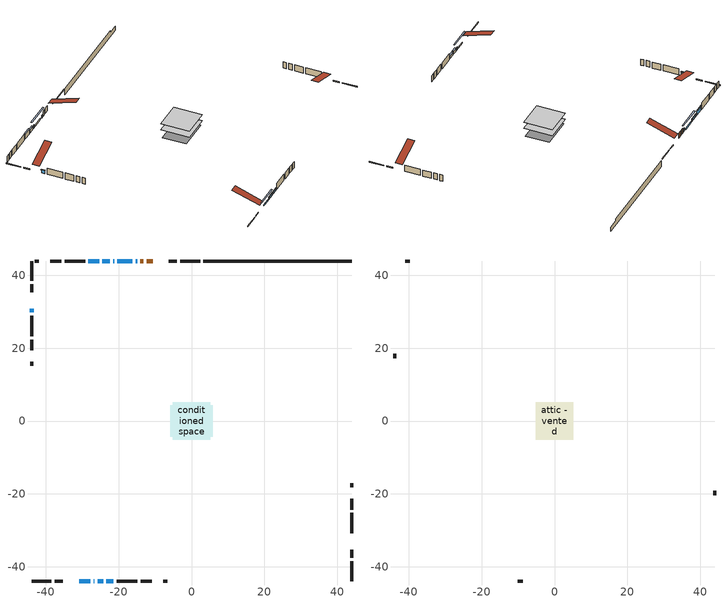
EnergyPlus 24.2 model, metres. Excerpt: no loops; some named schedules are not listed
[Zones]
conditioned space
 floor adiabatic (AdiabaticFloorConstruction): -5.15,-5.15 -5.15,5.15 5.15,5.15 5.15,-5.15 z1.22
 floor foundation (Slab1 construction): -5.84,-4.32 -5.84,4.32 5.84,4.32 5.84,-4.32 z-1.22
 wall outside (RimJoist1 construction): 2.35,43.92 -3.1,43.92 / -43.92,-43.92 -38.47,-43.92 / -43.92,43.92 -43.92,38.47 / 43.92,-43.92 43.92,-38.47 z1.22:1.52
 wall outside (RimJoist2 construction): -4.03,43.92 -6.2,43.92 / -37.54,-43.92 -35.37,-43.92 / -43.92,37.54 -43.92,35.37 / 43.92,-37.54 43.92,-35.37 z1.22:1.52
 wall outside (AdiabaticWallConstruction 1): -10.7,43.92 -12.34,43.92 / -13.27,43.92 -14.01,43.92 z1.22:3.25
 wall outside (AdiabaticWallConstruction): -14.93,43.92 -15.36,43.92 / -21.27,43.92 -21.5,43.92 / -26.89,-43.92 -26.64,-43.92 z1.22:2.44; -43.92,30.87 -43.92,29.85 z1.22:2.49; -16.28,43.92 -20.34,43.92 z1.22:1.83; -30.87,-43.92 -27.82,-43.92 z1.22:1.63; -22.43,43.92 -24.46,43.92 z1.22:2.29; -25.39,43.92 -28.29,43.92 z1.22:3; -25.71,-43.92 -24.28,-43.92 z1.22:2.24; -23.36,-43.92 -21.43,-43.92 z1.22:2.14
 wall outside (Wall1 construction): -29.21,43.92 -34.85,43.92 / -20.5,-43.92 -14.86,-43.92 / -43.92,28.92 -43.92,23.29 / 43.92,-30.87 43.92,-25.23 z1.22:3.66
 wall outside (Wall2 construction): -35.78,43.92 -38.75,43.92 / -13.94,-43.92 -10.96,-43.92 / -43.92,22.36 -43.92,19.38 / 43.92,-24.31 43.92,-21.33 z1.22:3.66
 wall outside (Wall4 construction): -41.91,43.92 -42.99,43.92 / -7.81,-43.92 -6.72,-43.92 / -43.92,16.23 -43.92,15.15 / 43.92,-18.18 43.92,-17.09 z1.22:3.66
 wall foundation (FoundationWall1 construction): 3.28,43.92,-1.22 3.28,43.92,1.22 39.85,43.92,1.22 39.85,43.92,0.31 43.92,43.92,0.31 43.92,43.92,-1.22
 window (WindowConstruction 5): -14.94,43.92 -15.35,43.92 z1.22:2.44
 window (WindowConstruction 4): -43.92,30.87 -43.92,29.85 z1.22:2.49
 window (WindowConstruction 8): -16.28,43.92 -20.34,43.92 z1.22:1.83
 window (WindowConstruction 9): -30.87,-43.92 -27.82,-43.92 z1.22:1.63
 window (WindowConstruction 6): -21.27,43.92 -21.5,43.92 z1.22:2.44
 window (WindowConstruction 7): -26.89,-43.92 -26.64,-43.92 z1.22:2.44
 window (WindowConstruction): -22.43,43.92 -24.46,43.92 z1.22:2.29
 window (WindowConstruction 1): -25.39,43.92 -28.28,43.92 z1.22:3
 window (WindowConstruction 2): -25.71,-43.92 -24.28,-43.92 z1.22:2.23
 window (WindowConstruction 3): -23.36,-43.92 -21.43,-43.92 z1.22:2.13
 door (Door): -10.7,43.92 -12.34,43.92 z1.22:3.25
 door (Door 1): -13.27,43.92 -14.01,43.92 z1.22:3.25
 ceiling adiabatic (AdiabaticFloorConstruction): 5.15,-5.15 5.15,5.15 -5.15,5.15 -5.15,-5.15 z1.22
attic - vented
 floor to conditioned space (Floor1 construction Reversed): -5.15,-5.15 -5.15,5.15 5.15,5.15 5.15,-5.15 z3.66
 wall outside (Wall3 construction): -39.68,43.92 -40.98,43.92 / -10.03,-43.92 -8.73,-43.92 / -43.92,18.46 -43.92,17.16 / 43.92,-20.4 43.92,-19.1 z1.22:3.66
 roof outside (Roof1 construction): -9.77,43.92,3.66 -9.77,33.88,7 -7.13,33.88,7 -7.13,43.92,3.66; -31.8,-43.92,3.66 -31.8,-33.88,7 -34.44,-33.88,7 -34.44,-43.92,3.66; -43.92,31.8,3.66 -33.88,31.8,7 -33.88,34.44,7 -43.92,34.44,3.66; 43.92,-31.8,3.66 33.88,-31.8,7 33.88,-34.44,7 43.92,-34.44,3.66
shading: -43.92,29.65 -43.92,31.07 -44.33,31.07 -44.33,29.65 z2.69; -22.98,43.92 -13.64,43.92 -13.64,44.33 -22.98,44.33 z4.47; -25.18,-43.92 -33.51,-43.92 -33.51,-44.33 -25.18,-44.33 z4.26; -24.66,43.92 -22.23,43.92 -22.23,44.33 -24.66,44.33 z2.49; -28.49,43.92 -25.19,43.92 -25.19,44.33 -28.49,44.33 z3.2; -24.08,-43.92 -25.91,-43.92 -25.91,-44.33 -24.08,-44.33 z2.44; -21.23,-43.92 -23.56,-43.92 -23.56,-44.33 -21.23,-44.33 z2.34
[Building]
Building 1: Terrain=Suburbs
[Site:Location]
Edmonton Intl AP_AB: Latitude {deg}=53.31; Longitude {deg}=-113.58; Time Zone {hr}=-7; Elevation {m}=723; Keep Site Location Information=Yes
[Site:GroundTemperature:Shallow]
-1.56185, -3.61833, -3.78302, -2.80711, 1.11059, 5.01004, 8.39065, 10.5322, 10.7141, 8.97234, 5.67794, 1.89811
[Site:WaterMainsTemperature]
Calculation Method=Schedule; Temperature Schedule=mains temperature schedule
[Material] Roughness=Rough; Thermal Absorptance=0.9
Name | Thickness {m} | Conductivity {W/m-K} | Density {kg/m3} | Specific Heat {J/kg-K} | Solar Absorptance | Visible Absorptance
asphalt or fiberglass shingles | 0.00635 | 0.162714 | 1121.4 | 1465.45 | 0.4 | 0.4
ceiling loosefill ins | 0.254 | 0.0480833 | 16.02 | 1046.75 | 0.7 | 0.7
ceiling stud and cavity | 0.1397 | 0.143208 | 65.682 | 1177.47 | 0.7 | 0.7
concrete 4.0 in. | 0.1016 | 1.803125 | 2242.8 | 837.4 | 0.7 | 0.7
concrete 8.0 in. | 0.2032 | 1.803125 | 2242.8 | 837.4 | 0.7 | 0.7
door material | 0.04445 | 0.053851 | 512.64 | 1214.23 | 0.7 | 0.7
door material 1 | 0.04445 | 0.188738 | 512.64 | 1214.23 | 0.7 | 0.7
floor covering | 0.0127 | 0.0433444 | 54.468 | 1339.84 | 0.6 | 0.6
floor rigid ins; wall rigid ins | 0.512978 | 0.029427 | 32.04 | 1214.23 | 0.7 | 0.7
floor stud and cavity | 0.1397 | 1.75129 | 37.0049 | 1207.88 | 0.7 | 0.7
furniture material conditioned space 1 | 0.1524 | 0.115458 | 640.8 | 1214.23 | 0.6 | 0.6
gypsum board | 0.0127 | 0.160291 | 801 | 837.4 | 0.6 | 0.6
osb sheathing 0.5 in. | 0.0127 | 0.115458 | 512.64 | 1214.23 | 0.7 | 0.7
osb sheathing 0.75 in. | 0.01905 | 0.115458 | 512.64 | 1214.23 | 0.7 | 0.7
osb sheathing 2.0 in. | 0.0508 | 0.115458 | 512.64 | 1214.23 | 0.7 | 0.7
rim joist rigid ins | 0.051816 | 0.029427 | 32.04 | 1214.23 | 0.7 | 0.7
rim joist stud and cavity | 0.0508 | 0.0450373 | 125.044 | 1163.47 | 0.6 | 0.6
rim joist stud and cavity 1 | 0.0508 | 0.0394892 | 125.044 | 1163.47 | 0.6 | 0.6
wall stud and cavity | 0.1397 | 0.10094 | 139.0536 | 1170.24 | 0.7 | 0.7
wall stud and cavity 1 | 0.1397 | 0.0932297 | 139.0536 | 1170.24 | 0.7 | 0.7
wall stud and cavity 2 | 0.0889 | 6.1454 | 50.32683 | 1063.81 | 0.6 | 0.6
wall stud and cavity 3 | 0.1397 | 0.127231 | 139.0536 | 1170.24 | 0.7 | 0.7
wall stud and cavity 4 | 0.0889 | 0.380278 | 52.3479 | 1209.89 | 0.7 | 0.7
wall stud and cavity 5 | 0.0889 | 0.391764 | 83.0341 | 1211.67 | 0.7 | 0.7
wood siding | 0.0254 | 0.102417 | 544.68 | 1172.36 | 0.4 | 0.4
wood siding 1 | 0.00254 | 0.102417 | 544.68 | 1172.36 | 0.4 | 0.4
wood siding 2; wood siding 3; wood siding 4 | 0.0254 | 0.102417 | 544.68 | 1172.36 | 0.7 | 0.7
[WindowMaterial:SimpleGlazingSystem]
Name | U-Factor {W/m2-K} | Solar Heat Gain Coefficient
WindowMaterial | 4.13018 | 0.54
WindowMaterial 1 | 1.89759 | 0.47
WindowMaterial 2 | 1.83343 | 0.5
WindowMaterial 3 | 4.09497 | 0.55
WindowMaterial 4 | 2.98833 | 0.56
WindowMaterial 5 | 3.30687 | 0.6
WindowMaterial 6 | 3.193875 | 0.34
WindowMaterial 7 | 5.1119 | 0.64
WindowMaterial 8 | 4.79621 | 0.51
WindowMaterial 9 | 5.57352 | 0.48
[Construction]
AdiabaticFloorConstruction: floor stud and cavity, floor rigid ins, osb sheathing 0.75 in., floor covering
AdiabaticWallConstruction: wood siding 3, wall rigid ins, wall stud and cavity 4, gypsum board
AdiabaticWallConstruction 1: wood siding 4, wall rigid ins, wall stud and cavity 4, gypsum board
Door: door material
Door 1: door material 1
Floor1 construction Reversed: gypsum board, ceiling stud and cavity, ceiling loosefill ins
FoundationWall1 construction: concrete 8.0 in.
furniture construction conditioned space 1: furniture material conditioned space 1
PartitionWallConstruction: gypsum board, wall stud and cavity 5, gypsum board
RimJoist1 construction: wood siding 2, rim joist rigid ins, osb sheathing 2.0 in., rim joist stud and cavity
RimJoist2 construction: wood siding 2, rim joist rigid ins, osb sheathing 2.0 in., rim joist stud and cavity 1
Roof1 construction: asphalt or fiberglass shingles
Slab1 construction: concrete 4.0 in.
Wall1 construction: wood siding, osb sheathing 0.5 in., wall stud and cavity, gypsum board
Wall2 construction: wood siding, osb sheathing 0.5 in., wall stud and cavity 1, gypsum board
Wall3 construction: wood siding 1, wall stud and cavity 2
Wall4 construction: wood siding, osb sheathing 0.5 in., wall stud and cavity 3, gypsum board
WindowConstruction: WindowMaterial
WindowConstruction 1: WindowMaterial 1
WindowConstruction 2: WindowMaterial 2
WindowConstruction 3: WindowMaterial 3
WindowConstruction 4: WindowMaterial 4
WindowConstruction 5: WindowMaterial 5
WindowConstruction 6: WindowMaterial 6
WindowConstruction 7: WindowMaterial 7
WindowConstruction 8: WindowMaterial 8
WindowConstruction 9: WindowMaterial 9
[Zone] Multiplier=1; Part of Total Floor Area=Yes
Name | Volume {m3}
attic - vented | 57.6244
conditioned space | 528
[Space]
Name | Zone | Volume {m3}
attic - vented 1 | attic - vented | 57.6244
conditioned space 1 | conditioned space | 528
[ZoneInfiltration:EffectiveLeakageArea]
infil attic - vented 1: Zone or Space=attic - vented 1; Schedule=Always On Discrete; Effective Air Leakage Area {cm2}=3691.48; Stack Coefficient=0.000402147; Wind Coefficient=1.35492e-05
[ZoneMixing]
whole house fan mix: Zone or Space=attic - vented; Schedule=Always On Continuous; Design Flow Rate Calculation Method=Flow/Zone; Design Flow Rate {m3/s}=0; Source Zone or Space=conditioned space
[SurfaceProperty:ExposedFoundationPerimeter]
Slab1: Exposed Perimeter Calculation Method=TotalExposedPerimeter; Total Exposed Perimeter {m}=40.641
[InternalMass] Zone or ZoneList=conditioned space; Space or SpaceList=conditioned space 1
Name | Construction | Surface Area {m2}
furniture mass conditioned space 1 | furniture construction conditioned space 1 | 82.8
partition wall mass | PartitionWallConstruction | 207
[Lights]
interior lighting: Zone or ZoneList or Space or SpaceList=conditioned space 1; Schedule=interior lighting schedule; Design Level Calculation Method=LightingLevel; Lighting Level {W}=343.2; Return Air Fraction=0; Fraction Radiant=0.6; Fraction Visible=0.2; Fraction Replaceable=1
[People]
occupants: Zone or ZoneList or Space or SpaceList=conditioned space 1; Number of People Schedule=occupants schedule; Number of People Calculation Method=People; Number of People=3; Fraction Radiant=0.314171; Sensible Heat Fraction=0.56303; Activity Level Schedule=occupants activity schedule; Carbon Dioxide Generation Rate {m3/s-W}=0; Enable ASHRAE 55 Comfort Warnings=No; Mean Radiant Temperature Calculation Type=EnclosureAveraged
[ElectricEquipment] Zone or ZoneList or Space or SpaceList=conditioned space 1; Design Level Calculation Method=EquipmentLevel
Name | Schedule | Design Level {W} | Fraction Latent | Fraction Radiant | Fraction Lost
clothes dryer | clothes dryer schedule | 140.772 | 0.015 | 0.081 | 0.85
clothes washer | clothes washer schedule | 32.1985 | 0.03 | 0.162 | 0.7
cooking range | cooking range schedule | 215.147 | 0.08 | 0.432 | 0.2
dishwasher | dishwasher schedule | 66.8632 | 0.3 | 0.18 | 0.4
fridge | fridge schedule | 72.9452 | 0 | 0.6 | 0
mech vent bath fan 0 | mech vent bath fan 0 schedule | 50.2 | 0 | 0 | 1
mech vent bath fan 1 | mech vent bath fan 1 schedule | 50.2 | 0 | 0 | 1
mech vent house fan | mech vent house fan schedule | 0 | 0 | 0 | 1
mech vent house fan cfis | mech vent house fan cfis schedule | 0 | 0 | 0 | 0
mech vent range fan 0 | mech vent range fan 0 schedule | 57 | 0 | 0 | 1
misc plug loads | misc plug loads schedule | 494.7 | 0.045 | 0.513 | 0.1
whole house fan | Always On Discrete | 0 | 0 | 0 | 1
[OtherEquipment] Zone or ZoneList or Space or SpaceList=conditioned space 1; Design Level Calculation Method=EquipmentLevel
Name | Fuel Type | Schedule | Design Level {W} | Fraction Latent | Fraction Radiant | Fraction Lost
clothes dryer 1 | Electricity | clothes dryer schedule | 0 | 0.015 | 0.081 | 0.85
cooking range 1 | Electricity | cooking range schedule | 0 | 0.08 | 0.432 | 0.2
general water use latent | None | general water use schedule | 62.594 | 1 | 0 | 0
general water use sensible | None | general water use schedule | -61.6891 | 0 | 0.6 | 0
mech vent house fan latent load | None | Always On Discrete | 0 | 1 | 0 | 0
mech vent house fan sensible load | None | Always On Discrete | 0 | 0 | 0 | 0
water heater energy adjustment1 | NaturalGas | Always On Discrete | 0.01 | 0 | 0 | 1
[ZoneInfiltration:DesignFlowRate] Zone or ZoneList or Space or SpaceList=conditioned space 1; Schedule=Always On Discrete; Design Flow Rate Calculation Method=Flow/Zone; Design Flow Rate {m3/s}=0
infil flow; natural vent flow; whole house fan flow
[AvailabilityManager:Scheduled]
furnace airloop Availability Manager: Schedule=Always On Discrete
[Foundation:Kiva]
Foundation Kiva 1: Initial Indoor Air Temperature {C}=18; Wall Height Above Grade {m}=1.21999; Wall Depth Below Slab {m}=0.2032
[Foundation:Kiva:Settings]
Soil Conductivity {W/m-K}=0.849921; Soil Density {kg/m3}=1842.3; Soil Specific Heat {J/kg-K}=418.7; Ground Solar Absorptivity=0.9; Ground Thermal Absorptivity=0.9; Ground Surface Roughness {m}=0.03; Far-Field Width {m}=40; Deep-Ground Boundary Condition=ZeroFlux; Deep-Ground Depth {m}=40; Minimum Cell Dimension {m}=0.2; Maximum Cell Growth Coefficient=3; Simulation Timestep=Timestep
[Exterior:Lights]
exterior lighting: Schedule=exterior lighting schedule; Design Level {W}=75.6
[EnergyManagementSystem:GlobalVariable]
furnace_airloop_Fan_RTF
infil_program_Qfan
infil_program_Qinf
natural_vent_program_Qnv
natural_vent_program_Qwhf
[EnergyManagementSystem:Sensor]
Name | Output:Variable or Output:Meter Index Key | Output:Variable or Output:Meter
airflow_gain | infil flow | Infiltration Sensible Heat Gain Energy
airflow_gain_1 | natural vent flow | Infiltration Sensible Heat Gain Energy
airflow_gain_2 | whole house fan flow | Infiltration Sensible Heat Gain Energy
airflow_loss | infil flow | Infiltration Sensible Heat Loss Energy
airflow_loss_1 | natural vent flow | Infiltration Sensible Heat Loss Energy
airflow_loss_2 | whole house fan flow | Infiltration Sensible Heat Loss Energy
clg_load_cond |  | Cooling:EnergyTransfer:Zone:CONDITIONED SPACE
clg_sp_s; clg_sp_s_1 | cooling setpoint | Schedule Value
clothes_dryer_exhaust_0_sch_s | clothes dryer exhaust 0 schedule | Schedule Value
cool_season | cooling season schedule | Schedule Value
htg_load_cond |  | Heating:EnergyTransfer:Zone:CONDITIONED SPACE
htg_sp_s; htg_sp_s_1 | heating setpoint | Schedule Value
ig_ee_conv | clothes dryer | Electric Equipment Convective Heating Energy
ig_ee_conv_2 | cooking range | Electric Equipment Convective Heating Energy
ig_ee_conv_4 | fridge | Electric Equipment Convective Heating Energy
ig_ee_conv_5 | misc plug loads | Electric Equipment Convective Heating Energy
ig_ee_conv_6 | whole house fan | Electric Equipment Convective Heating Energy
ig_ee_rad | clothes dryer | Electric Equipment Radiant Heating Energy
ig_ee_rad_2 | cooking range | Electric Equipment Radiant Heating Energy
ig_ee_rad_4 | fridge | Electric Equipment Radiant Heating Energy
ig_ee_rad_5 | misc plug loads | Electric Equipment Radiant Heating Energy
ig_ee_rad_6 | whole house fan | Electric Equipment Radiant Heating Energy
ig_lgt_conv | interior lighting | Lights Convective Heating Energy
ig_lgt_rad | interior lighting | Lights Radiant Heating Energy
ig_lgt_vis | interior lighting | Lights Visible Radiation Heating Energy
ig_oe_conv | clothes dryer 1 | Other Equipment Convective Heating Energy
ig_oe_conv_1 | cooking range 1 | Other Equipment Convective Heating Energy
ig_oe_conv_2 | general water use latent | Other Equipment Convective Heating Energy
ig_oe_conv_3 | general water use sensible | Other Equipment Convective Heating Energy
ig_oe_conv_4 | water heater energy adjustment1 | Other Equipment Convective Heating Energy
ig_oe_rad | clothes dryer 1 | Other Equipment Radiant Heating Energy
ig_oe_rad_1 | cooking range 1 | Other Equipment Radiant Heating Energy
ig_oe_rad_2 | general water use latent | Other Equipment Radiant Heating Energy
ig_oe_rad_3 | general water use sensible | Other Equipment Radiant Heating Energy
ig_oe_rad_4 | water heater energy adjustment1 | Other Equipment Radiant Heating Energy
ig_ppl_conv | occupants | People Convective Heating Energy
ig_ppl_rad | occupants | People Radiant Heating Energy
im_conv | furniture mass conditioned space 1 | Surface Inside Face Convection Heat Gain Energy
im_conv_1 | partition wall mass | Surface Inside Face Convection Heat Gain Energy
im_ig | furniture mass conditioned space 1 | Surface Inside Face Internal Gains Radiation Heat Gain Energy
im_ig_1 | partition wall mass | Surface Inside Face Internal Gains Radiation Heat Gain Energy
im_lgt | furniture mass conditioned space 1 | Surface Inside Face Lights Radiation Heat Gain Energy
im_lgt_1 | partition wall mass | Surface Inside Face Lights Radiation Heat Gain Energy
im_sol | furniture mass conditioned space 1 | Surface Inside Face Solar Radiation Heat Gain Energy
im_sol_1 | partition wall mass | Surface Inside Face Solar Radiation Heat Gain Energy
im_surf | furniture mass conditioned space 1 | Surface Inside Face Net Surface Thermal Radiation Heat Gain Energy
im_surf_1 | partition wall mass | Surface Inside Face Net Surface Thermal Radiation Heat Gain Energy
mech_vent_bath_fan_0_sch_s | mech vent bath fan 0 schedule | Schedule Value
mech_vent_bath_fan_1_sch_s | mech vent bath fan 1 schedule | Schedule Value
mech_vent_range_fan_0_sch_s | mech vent range fan 0 schedule | Schedule Value
mv_conv | mech vent bath fan 0 | Electric Equipment Convective Heating Energy
mv_conv_1 | mech vent bath fan 1 | Electric Equipment Convective Heating Energy
mv_conv_2 | mech vent house fan | Electric Equipment Convective Heating Energy
mv_conv_3 | mech vent house fan cfis | Electric Equipment Convective Heating Energy
mv_conv_4 | mech vent range fan 0 | Electric Equipment Convective Heating Energy
mv_conv_5 | mech vent house fan latent load | Other Equipment Convective Heating Energy
mv_conv_6 | mech vent house fan sensible load | Other Equipment Convective Heating Energy
mv_rad | mech vent bath fan 0 | Electric Equipment Radiant Heating Energy
mv_rad_1 | mech vent bath fan 1 | Electric Equipment Radiant Heating Energy
mv_rad_2 | mech vent house fan | Electric Equipment Radiant Heating Energy
mv_rad_3 | mech vent house fan cfis | Electric Equipment Radiant Heating Energy
mv_rad_4 | mech vent range fan 0 | Electric Equipment Radiant Heating Energy
mv_rad_5 | mech vent house fan latent load | Other Equipment Radiant Heating Energy
mv_rad_6 | mech vent house fan sensible load | Other Equipment Radiant Heating Energy
natural_vent_s | natural vent schedule | Schedule Value
out_pb_s |  | Site Outdoor Air Barometric Pressure
out_wt_s |  | Site Outdoor Air Humidity Ratio
site_vw_s |  | Site Wind Speed
ss_back_out | Window1 | Surface Window Shortwave from Zone Back Out Window Heat Transfer Rate
ss_back_out_1 | Window10 | Surface Window Shortwave from Zone Back Out Window Heat Transfer Rate
ss_back_out_2 | Window11 | Surface Window Shortwave from Zone Back Out Window Heat Transfer Rate
ss_back_out_3 | Window15 | Surface Window Shortwave from Zone Back Out Window Heat Transfer Rate
ss_back_out_4 | Window2 | Surface Window Shortwave from Zone Back Out Window Heat Transfer Rate
ss_back_out_5 | Window4 | Surface Window Shortwave from Zone Back Out Window Heat Transfer Rate
ss_back_out_6 | Window5 | Surface Window Shortwave from Zone Back Out Window Heat Transfer Rate
ss_back_out_7 | Window7 | Surface Window Shortwave from Zone Back Out Window Heat Transfer Rate
ss_back_out_8 | Window8 | Surface Window Shortwave from Zone Back Out Window Heat Transfer Rate
ss_back_out_9 | Window9 | Surface Window Shortwave from Zone Back Out Window Heat Transfer Rate
ss_conv | Door1 | Surface Inside Face Convection Heat Gain Energy
ss_conv_1 | Door2 | Surface Inside Face Convection Heat Gain Energy
ss_conv_10 | Window8 | Surface Inside Face Convection Heat Gain Energy
ss_conv_11 | Window9 | Surface Inside Face Convection Heat Gain Energy
ss_conv_2 | Window1 | Surface Inside Face Convection Heat Gain Energy
ss_conv_3 | Window10 | Surface Inside Face Convection Heat Gain Energy
ss_conv_4 | Window11 | Surface Inside Face Convection Heat Gain Energy
ss_conv_5 | Window15 | Surface Inside Face Convection Heat Gain Energy
ss_conv_6 | Window2 | Surface Inside Face Convection Heat Gain Energy
ss_conv_7 | Window4 | Surface Inside Face Convection Heat Gain Energy
ss_conv_8 | Window5 | Surface Inside Face Convection Heat Gain Energy
ss_conv_9 | Window7 | Surface Inside Face Convection Heat Gain Energy
ss_ig | Door1 | Surface Inside Face Internal Gains Radiation Heat Gain Energy
ss_ig_1 | Door2 | Surface Inside Face Internal Gains Radiation Heat Gain Energy
ss_ig_10 | Window8 | Surface Inside Face Internal Gains Radiation Heat Gain Energy
ss_ig_11 | Window9 | Surface Inside Face Internal Gains Radiation Heat Gain Energy
ss_ig_2 | Window1 | Surface Inside Face Internal Gains Radiation Heat Gain Energy
ss_ig_3 | Window10 | Surface Inside Face Internal Gains Radiation Heat Gain Energy
ss_ig_4 | Window11 | Surface Inside Face Internal Gains Radiation Heat Gain Energy
ss_ig_5 | Window15 | Surface Inside Face Internal Gains Radiation Heat Gain Energy
ss_ig_6 | Window2 | Surface Inside Face Internal Gains Radiation Heat Gain Energy
ss_ig_7 | Window4 | Surface Inside Face Internal Gains Radiation Heat Gain Energy
ss_ig_8 | Window5 | Surface Inside Face Internal Gains Radiation Heat Gain Energy
ss_ig_9 | Window7 | Surface Inside Face Internal Gains Radiation Heat Gain Energy
ss_lgt | Door1 | Surface Inside Face Lights Radiation Heat Gain Energy
ss_lgt_1 | Door2 | Surface Inside Face Lights Radiation Heat Gain Energy
ss_sol | Door1 | Surface Inside Face Solar Radiation Heat Gain Energy
ss_sol_1 | Door2 | Surface Inside Face Solar Radiation Heat Gain Energy
ss_surf | Door1 | Surface Inside Face Net Surface Thermal Radiation Heat Gain Energy
ss_surf_1 | Door2 | Surface Inside Face Net Surface Thermal Radiation Heat Gain Energy
ss_surf_10 | Window8 | Surface Inside Face Net Surface Thermal Radiation Heat Gain Energy
ss_surf_11 | Window9 | Surface Inside Face Net Surface Thermal Radiation Heat Gain Energy
ss_surf_2 | Window1 | Surface Inside Face Net Surface Thermal Radiation Heat Gain Energy
ss_surf_3 | Window10 | Surface Inside Face Net Surface Thermal Radiation Heat Gain Energy
ss_surf_4 | Window11 | Surface Inside Face Net Surface Thermal Radiation Heat Gain Energy
ss_surf_5 | Window15 | Surface Inside Face Net Surface Thermal Radiation Heat Gain Energy
ss_surf_6 | Window2 | Surface Inside Face Net Surface Thermal Radiation Heat Gain Energy
ss_surf_7 | Window4 | Surface Inside Face Net Surface Thermal Radiation Heat Gain Energy
ss_surf_8 | Window5 | Surface Inside Face Net Surface Thermal Radiation Heat Gain Energy
ss_surf_9 | Window7 | Surface Inside Face Net Surface Thermal Radiation Heat Gain Energy
ss_trans_in | Window1 | Surface Window Transmitted Solar Radiation Rate
ss_trans_in_1 | Window10 | Surface Window Transmitted Solar Radiation Rate
ss_trans_in_2 | Window11 | Surface Window Transmitted Solar Radiation Rate
ss_trans_in_3 | Window15 | Surface Window Transmitted Solar Radiation Rate
ss_trans_in_4 | Window2 | Surface Window Transmitted Solar Radiation Rate
ss_trans_in_5 | Window4 | Surface Window Transmitted Solar Radiation Rate
ss_trans_in_6 | Window5 | Surface Window Transmitted Solar Radiation Rate
ss_trans_in_7 | Window7 | Surface Window Transmitted Solar Radiation Rate
ss_trans_in_8 | Window8 | Surface Window Transmitted Solar Radiation Rate
ss_trans_in_9 | Window9 | Surface Window Transmitted Solar Radiation Rate
ss_trans_out | Window1 | Surface Inside Face Initial Transmitted Diffuse Transmitted Out Window Solar Radiation Rate
ss_trans_out_1 | Window10 | Surface Inside Face Initial Transmitted Diffuse Transmitted Out Window Solar Radiation Rate
ss_trans_out_2 | Window11 | Surface Inside Face Initial Transmitted Diffuse Transmitted Out Window Solar Radiation Rate
ss_trans_out_3 | Window15 | Surface Inside Face Initial Transmitted Diffuse Transmitted Out Window Solar Radiation Rate
ss_trans_out_4 | Window2 | Surface Inside Face Initial Transmitted Diffuse Transmitted Out Window Solar Radiation Rate
ss_trans_out_5 | Window4 | Surface Inside Face Initial Transmitted Diffuse Transmitted Out Window Solar Radiation Rate
ss_trans_out_6 | Window5 | Surface Inside Face Initial Transmitted Diffuse Transmitted Out Window Solar Radiation Rate
ss_trans_out_7 | Window7 | Surface Inside Face Initial Transmitted Diffuse Transmitted Out Window Solar Radiation Rate
ss_trans_out_8 | Window8 | Surface Inside Face Initial Transmitted Diffuse Transmitted Out Window Solar Radiation Rate
ss_trans_out_9 | Window9 | Surface Inside Face Initial Transmitted Diffuse Transmitted Out Window Solar Radiation Rate
s_conv | Floor1 | Surface Inside Face Convection Heat Gain Energy
s_conv_1 | FoundationWall1 | Surface Inside Face Convection Heat Gain Energy
s_conv_10 | RimJoist2:270 | Surface Inside Face Convection Heat Gain Energy
s_conv_11 | RimJoist2:90 | Surface Inside Face Convection Heat Gain Energy
s_conv_12 | Slab1 | Surface Inside Face Convection Heat Gain Energy
s_conv_13 | Wall1:0 | Surface Inside Face Convection Heat Gain Energy
s_conv_14 | Wall1:180 | Surface Inside Face Convection Heat Gain Energy
s_conv_15 | Wall1:270 | Surface Inside Face Convection Heat Gain Energy
s_conv_16 | Wall1:90 | Surface Inside Face Convection Heat Gain Energy
s_conv_17 | Wall2:0 | Surface Inside Face Convection Heat Gain Energy
s_conv_18 | Wall2:180 | Surface Inside Face Convection Heat Gain Energy
s_conv_19 | Wall2:270 | Surface Inside Face Convection Heat Gain Energy
s_conv_2 | inferred conditioned ceiling | Surface Inside Face Convection Heat Gain Energy
